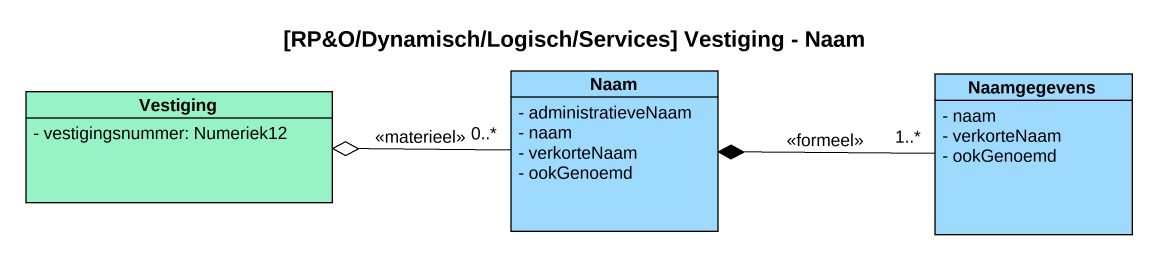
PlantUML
@startuml
title [RP&O/Dynamisch/Logisch/Services] Vestiging - Naam
hide circle
hide empty members
skinparam classAttributeIconSize 0
class Vestiging #97F3C5 {
  - vestigingsnummer: Numeriek12
}
class Naam #9EDAFD {
  - administratieveNaam
  - naam
  - verkorteNaam
  - ookGenoemd
}
class Naamgegevens #9EDAFD {
  - naam
  - verkorteNaam
  - ookGenoemd
}
Naam "0..*" -left-o Vestiging : <<materieel>>
Naamgegevens "1..*" -left-* Naam : <<formeel>>
@enduml
